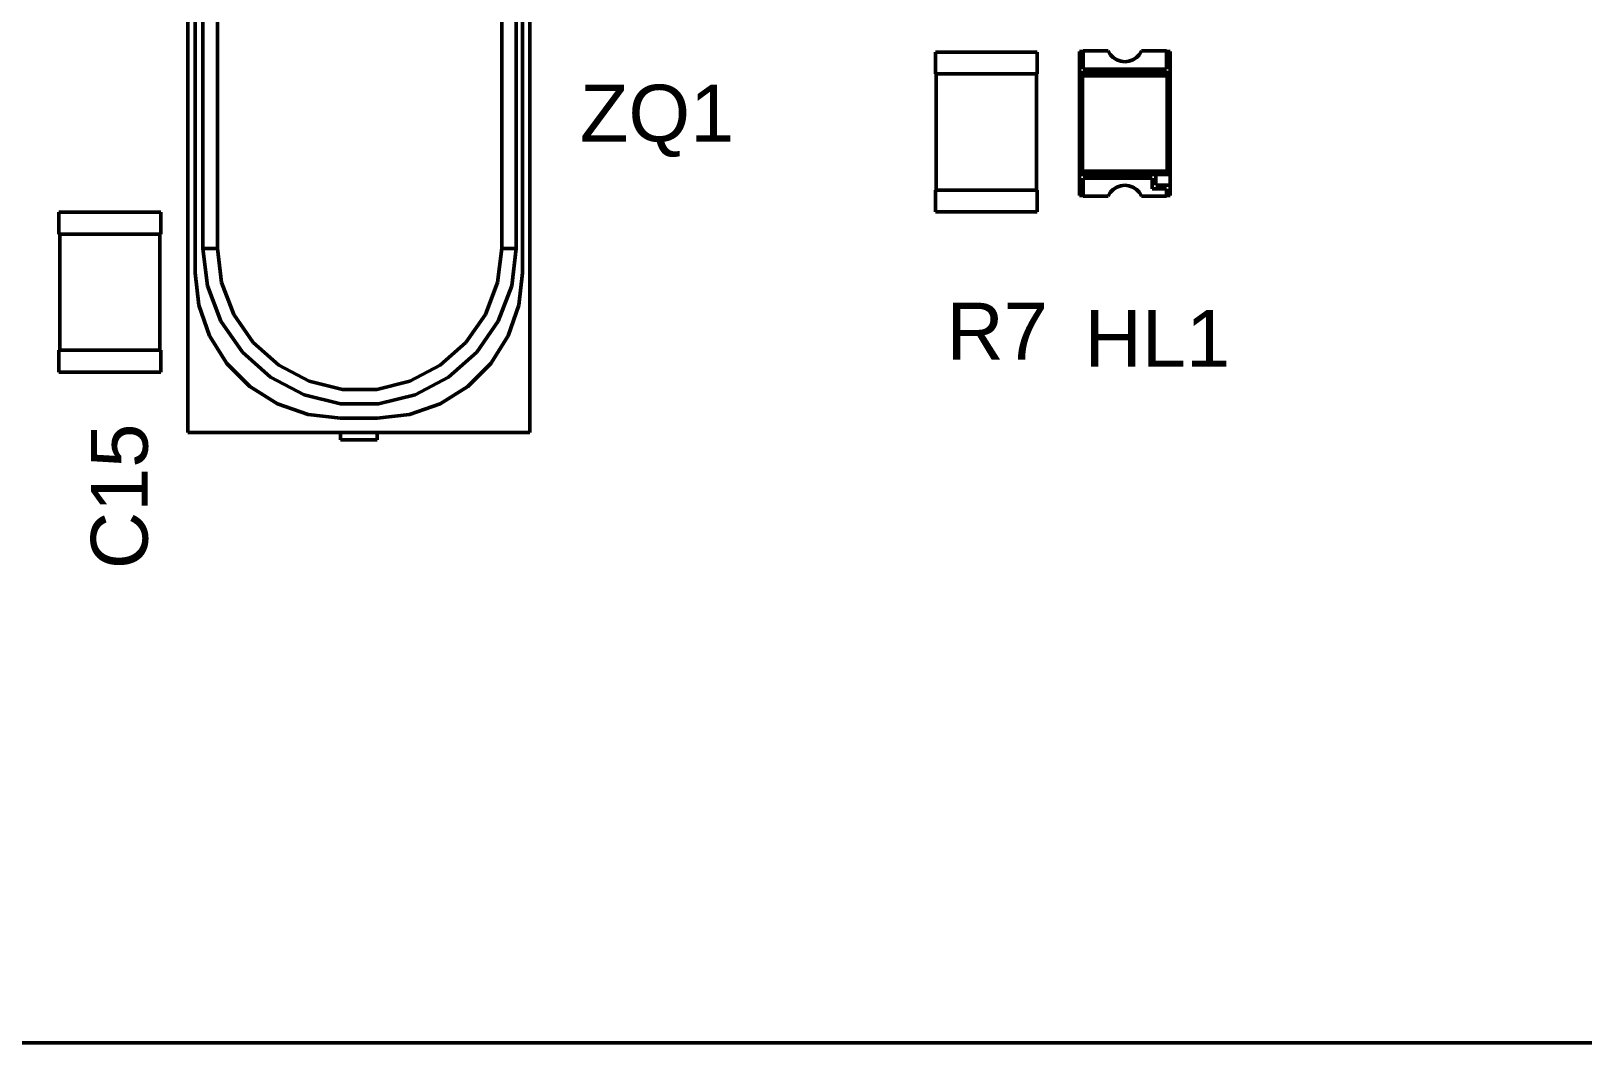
# Model space of a CAD drawing. Header units: millimetres. Extents: x 0 to 866, y 0 to 297.
# Drawn here: x 99.85 to 142.53, y 156.18 to 184.03 of the extents above; entities that cross this region are included whole.
import ezdxf

# ---------------------------------------------------------------- set-up
doc = ezdxf.new("R2010")
doc.units = ezdxf.units.MM
doc.layers.add('OSN50', color=3, linetype='Continuous', lineweight=50)
doc.layers.add('TEXT', color=1, linetype='Continuous', lineweight=30)
doc.styles.add('Arial0', font='arial.ttf', dxfattribs={"height": 1.2192})

msp = doc.modelspace()

# ---------------------------------------------------------------- linework, layer by layer
at = {"layer": 'OSN50', "color": 3}
for p, q in [((104.164, 195.784), (104.164, 172.984)), ((104.164, 172.984), (104.164, 195.784)), ((104.164, 195.784), (104.164, 172.984)), ((104.164, 172.984), (104.164, 195.784)), ((113.564, 172.984), (113.564, 195.784)), ((113.564, 172.984), (113.564, 195.784)), ((113.564, 172.984), (113.564, 195.784)), ((113.564, 172.984), (113.564, 195.784)), ((104.364, 177.38), (104.364, 191.38)), ((104.364, 177.38), (104.364, 191.38)), ((113.364, 177.38), (113.364, 191.38)), ((113.364, 177.38), (113.364, 191.38)), ((104.576, 178.05), (104.576, 190.716)), ((104.576, 178.05), (104.576, 190.716)), ((104.976, 178.05), (104.976, 190.716)), ((104.976, 178.05), (104.976, 190.716)), ((112.794, 178.05), (112.794, 190.716)), ((112.794, 178.05), (112.794, 190.716)), ((113.194, 178.05), (113.194, 190.716)), ((113.194, 178.05), (113.194, 190.716)), ((127.52, 183.454), (124.72, 183.454)), ((124.72, 183.454), (124.72, 182.854)), ((124.72, 182.854), (124.72, 183.454)), ((124.72, 183.454), (127.52, 183.454)), ((127.52, 183.454), (124.72, 183.454)), ((124.72, 183.454), (124.72, 182.854)), ((124.72, 182.854), (124.72, 183.454)), ((124.72, 183.454), (127.52, 183.454)), ((127.52, 182.854), (127.52, 183.454)), ((127.52, 182.854), (127.52, 183.454)), ((127.52, 182.854), (127.52, 183.454)), ((127.52, 182.854), (127.52, 183.454)), ((128.78, 183.466), (128.68, 183.466)), ((128.68, 183.466), (128.68, 182.886)), ((128.78, 183.466), (128.68, 183.466)), ((128.68, 183.466), (128.68, 182.886)), ((128.78, 183.466), (128.68, 183.466)), ((128.68, 183.466), (128.68, 182.886)), ((128.78, 183.466), (128.68, 183.466)), ((128.68, 183.466), (128.68, 182.886)), ((129.472, 183.486), (128.78, 183.486)), ((128.78, 183.486), (128.78, 183.466)), ((128.78, 183.486), (128.78, 182.986)), ((129.472, 183.486), (128.78, 183.486)), ((129.472, 183.486), (128.78, 183.486)), ((128.78, 183.486), (128.78, 183.466)), ((128.78, 183.486), (128.78, 182.986)), ((129.472, 183.486), (128.78, 183.486)), ((129.53, 183.386), (129.472, 183.486)), ((129.472, 183.486), (129.53, 183.386)), ((129.53, 183.386), (129.472, 183.486)), ((129.472, 183.486), (129.53, 183.386)), ((129.61, 183.302), (129.53, 183.386)), ((129.53, 183.386), (129.61, 183.302)), ((129.61, 183.302), (129.53, 183.386)), ((129.53, 183.386), (129.61, 183.302)), ((129.706, 183.238), (129.61, 183.302)), ((129.61, 183.302), (129.706, 183.238)), ((129.706, 183.238), (129.61, 183.302)), ((129.61, 183.302), (129.706, 183.238)), ((129.816, 183.2), (129.706, 183.238)), ((129.706, 183.238), (129.816, 183.2)), ((129.816, 183.2), (129.706, 183.238)), ((129.706, 183.238), (129.816, 183.2)), ((129.93, 183.186), (129.816, 183.2)), ((129.816, 183.2), (129.93, 183.186)), ((129.93, 183.186), (129.816, 183.2)), ((129.816, 183.2), (129.93, 183.186)), ((130.044, 183.2), (129.93, 183.186)), ((130.044, 183.2), (129.93, 183.186)), ((130.044, 183.2), (129.93, 183.186)), ((130.044, 183.2), (129.93, 183.186)), ((130.154, 183.238), (130.044, 183.2)), ((130.154, 183.238), (130.044, 183.2)), ((130.154, 183.238), (130.044, 183.2)), ((130.154, 183.238), (130.044, 183.2)), ((130.25, 183.302), (130.154, 183.238)), ((130.25, 183.302), (130.154, 183.238)), ((130.25, 183.302), (130.154, 183.238)), ((130.25, 183.302), (130.154, 183.238)), ((130.33, 183.386), (130.25, 183.302)), ((130.33, 183.386), (130.25, 183.302)), ((130.33, 183.386), (130.25, 183.302)), ((130.33, 183.386), (130.25, 183.302)), ((130.388, 183.486), (130.33, 183.386)), ((130.388, 183.486), (130.33, 183.386)), ((130.388, 183.486), (130.33, 183.386)), ((130.388, 183.486), (130.33, 183.386)), ((131.08, 183.486), (130.388, 183.486)), ((131.08, 183.486), (130.388, 183.486)), ((131.08, 183.486), (130.388, 183.486)), ((131.08, 183.486), (130.388, 183.486)), ((131.08, 183.466), (131.08, 183.486)), ((131.08, 183.486), (131.08, 182.986)), ((131.08, 183.466), (131.08, 183.486)), ((131.08, 183.486), (131.08, 182.986)), ((131.18, 183.466), (131.08, 183.466)), ((131.18, 183.466), (131.08, 183.466)), ((131.18, 183.466), (131.08, 183.466)), ((131.18, 183.466), (131.08, 183.466)), ((131.18, 182.886), (131.18, 183.466)), ((131.18, 183.466), (131.18, 182.886)), ((131.18, 182.886), (131.18, 183.466)), ((131.18, 183.466), (131.18, 182.886)), ((124.72, 182.854), (124.742, 182.854)), ((127.52, 182.854), (124.72, 182.854)), ((124.72, 182.854), (124.742, 182.854)), ((127.52, 182.854), (124.72, 182.854)), ((124.742, 182.854), (124.742, 179.654)), ((124.742, 179.654), (124.742, 182.854)), ((124.742, 182.854), (124.742, 179.654)), ((124.742, 179.654), (124.742, 182.854)), ((127.5, 179.654), (127.5, 182.854)), ((127.5, 182.854), (127.52, 182.854)), ((127.5, 179.654), (127.5, 182.854)), ((127.5, 179.654), (127.5, 182.854)), ((127.5, 182.854), (127.52, 182.854)), ((127.5, 179.654), (127.5, 182.854)), ((128.68, 182.886), (128.68, 180.086)), ((128.68, 182.886), (128.768, 182.798)), ((128.68, 182.886), (131.18, 182.886)), ((128.68, 182.886), (128.68, 180.086)), ((128.68, 182.886), (128.68, 180.086)), ((128.68, 182.886), (128.768, 182.798)), ((128.68, 182.886), (131.18, 182.886)), ((128.68, 182.886), (128.68, 180.086)), ((128.768, 182.798), (128.768, 180.174)), ((128.768, 182.798), (131.092, 182.798)), ((128.768, 182.798), (128.768, 180.174)), ((128.768, 182.798), (131.092, 182.798)), ((128.78, 182.986), (131.08, 182.986)), ((128.78, 182.986), (131.08, 182.986)), ((131.18, 182.886), (131.092, 182.798)), ((131.18, 182.886), (131.092, 182.798)), ((131.092, 182.798), (131.092, 180.174)), ((131.092, 182.798), (131.092, 180.174)), ((131.18, 180.086), (131.18, 182.886)), ((131.18, 182.886), (131.18, 180.086)), ((131.18, 180.086), (131.18, 182.886)), ((131.18, 182.886), (131.18, 180.086)), ((128.768, 180.174), (128.68, 180.086)), ((128.768, 180.174), (128.68, 180.086)), ((128.768, 180.174), (131.092, 180.174)), ((128.768, 180.174), (131.092, 180.174)), ((131.092, 180.174), (131.18, 180.086)), ((131.092, 180.174), (131.18, 180.086)), ((128.68, 180.086), (128.68, 179.506)), ((130.78, 180.086), (128.68, 180.086)), ((128.68, 180.086), (128.68, 179.506)), ((128.68, 180.086), (128.68, 179.506)), ((130.78, 180.086), (128.68, 180.086)), ((128.68, 180.086), (128.68, 179.506)), ((128.78, 179.986), (128.78, 179.486)), ((128.78, 179.986), (130.68, 179.986)), ((128.78, 179.986), (128.78, 179.486)), ((128.78, 179.986), (130.68, 179.986)), ((129.61, 179.67), (129.706, 179.734)), ((129.706, 179.734), (129.61, 179.67)), ((129.61, 179.67), (129.706, 179.734)), ((129.706, 179.734), (129.61, 179.67)), ((129.706, 179.734), (129.816, 179.772)), ((129.816, 179.772), (129.706, 179.734)), ((129.706, 179.734), (129.816, 179.772)), ((129.816, 179.772), (129.706, 179.734)), ((129.816, 179.772), (129.93, 179.786)), ((129.93, 179.786), (129.816, 179.772)), ((129.816, 179.772), (129.93, 179.786)), ((129.93, 179.786), (129.816, 179.772)), ((129.93, 179.786), (130.044, 179.772)), ((129.93, 179.786), (130.044, 179.772)), ((129.93, 179.786), (130.044, 179.772)), ((129.93, 179.786), (130.044, 179.772)), ((130.044, 179.772), (130.154, 179.734)), ((130.044, 179.772), (130.154, 179.734)), ((130.044, 179.772), (130.154, 179.734)), ((130.044, 179.772), (130.154, 179.734)), ((130.154, 179.734), (130.25, 179.67)), ((130.154, 179.734), (130.25, 179.67)), ((130.154, 179.734), (130.25, 179.67)), ((130.154, 179.734), (130.25, 179.67)), ((130.68, 179.986), (130.68, 179.686)), ((130.68, 179.986), (130.68, 179.686)), ((131.08, 179.686), (130.68, 179.686)), ((131.08, 179.686), (130.68, 179.686)), ((130.78, 180.086), (130.78, 179.786)), ((131.18, 180.086), (130.78, 180.086)), ((130.78, 180.086), (130.78, 179.786)), ((131.18, 180.086), (130.78, 180.086)), ((131.18, 179.786), (130.78, 179.786)), ((131.18, 179.786), (130.78, 179.786)), ((131.08, 179.686), (131.08, 179.486)), ((131.08, 179.686), (131.08, 179.486)), ((131.18, 179.786), (131.18, 180.086)), ((131.18, 180.086), (131.18, 179.786)), ((131.18, 179.786), (131.18, 180.086)), ((131.18, 180.086), (131.18, 179.786)), ((131.18, 179.506), (131.18, 179.786)), ((131.18, 179.786), (131.18, 179.506)), ((131.18, 179.506), (131.18, 179.786)), ((131.18, 179.786), (131.18, 179.506)), ((124.742, 179.654), (124.72, 179.654)), ((124.72, 179.654), (124.72, 179.054)), ((124.72, 179.054), (124.72, 179.654)), ((124.72, 179.654), (127.52, 179.654)), ((124.742, 179.654), (124.72, 179.654)), ((124.72, 179.654), (124.72, 179.054)), ((124.72, 179.054), (124.72, 179.654)), ((124.72, 179.654), (127.52, 179.654)), ((127.52, 179.654), (127.5, 179.654)), ((127.52, 179.654), (127.5, 179.654)), ((127.52, 179.054), (127.52, 179.654)), ((127.52, 179.054), (127.52, 179.654)), ((127.52, 179.054), (127.52, 179.654)), ((127.52, 179.054), (127.52, 179.654)), ((128.68, 179.506), (128.78, 179.506)), ((128.78, 179.506), (128.68, 179.506)), ((128.68, 179.506), (128.78, 179.506)), ((128.78, 179.506), (128.68, 179.506)), ((128.78, 179.506), (128.78, 179.486)), ((128.78, 179.506), (128.78, 179.486)), ((128.78, 179.486), (129.472, 179.486)), ((128.78, 179.486), (129.472, 179.486)), ((128.78, 179.486), (129.472, 179.486)), ((128.78, 179.486), (129.472, 179.486)), ((129.472, 179.486), (129.53, 179.586)), ((129.53, 179.586), (129.472, 179.486)), ((129.472, 179.486), (129.53, 179.586)), ((129.53, 179.586), (129.472, 179.486)), ((129.53, 179.586), (129.61, 179.67)), ((129.61, 179.67), (129.53, 179.586)), ((129.53, 179.586), (129.61, 179.67)), ((129.61, 179.67), (129.53, 179.586)), ((130.25, 179.67), (130.33, 179.586)), ((130.25, 179.67), (130.33, 179.586)), ((130.25, 179.67), (130.33, 179.586)), ((130.25, 179.67), (130.33, 179.586)), ((130.33, 179.586), (130.388, 179.486)), ((130.33, 179.586), (130.388, 179.486)), ((130.33, 179.586), (130.388, 179.486)), ((130.33, 179.586), (130.388, 179.486)), ((130.388, 179.486), (131.08, 179.486)), ((130.388, 179.486), (131.08, 179.486)), ((130.388, 179.486), (131.08, 179.486)), ((130.388, 179.486), (131.08, 179.486)), ((131.08, 179.486), (131.08, 179.506)), ((131.08, 179.506), (131.18, 179.506)), ((131.18, 179.506), (131.08, 179.506)), ((131.08, 179.486), (131.08, 179.506)), ((131.08, 179.506), (131.18, 179.506)), ((131.18, 179.506), (131.08, 179.506)), ((103.415, 179.046), (100.615, 179.046)), ((100.615, 179.046), (100.615, 178.446)), ((100.615, 178.446), (100.615, 179.046)), ((100.615, 179.046), (103.415, 179.046)), ((103.415, 179.046), (100.615, 179.046)), ((100.615, 179.046), (100.615, 178.446)), ((100.615, 178.446), (100.615, 179.046)), ((100.615, 179.046), (103.415, 179.046)), ((103.415, 178.446), (103.415, 179.046)), ((103.415, 178.446), (103.415, 179.046)), ((103.415, 178.446), (103.415, 179.046)), ((103.415, 178.446), (103.415, 179.046)), ((124.72, 179.054), (127.52, 179.054)), ((124.72, 179.054), (127.52, 179.054)), ((124.72, 179.054), (127.52, 179.054)), ((124.72, 179.054), (127.52, 179.054)), ((100.615, 178.446), (100.637, 178.446)), ((103.415, 178.446), (100.615, 178.446)), ((100.615, 178.446), (100.637, 178.446)), ((103.415, 178.446), (100.615, 178.446)), ((100.637, 178.446), (100.637, 175.246)), ((100.637, 175.246), (100.637, 178.446)), ((100.637, 178.446), (100.637, 175.246)), ((100.637, 175.246), (100.637, 178.446)), ((103.395, 175.246), (103.395, 178.446)), ((103.395, 178.446), (103.415, 178.446)), ((103.395, 175.246), (103.395, 178.446)), ((103.395, 175.246), (103.395, 178.446)), ((103.395, 178.446), (103.415, 178.446)), ((103.395, 175.246), (103.395, 178.446)), ((104.7, 177.02), (104.576, 178.05)), ((104.576, 178.05), (104.586, 178.05)), ((104.7, 177.02), (104.576, 178.05)), ((104.576, 178.05), (104.586, 178.05)), ((104.586, 178.05), (104.616, 178.05)), ((104.586, 178.05), (104.616, 178.05)), ((104.616, 178.05), (104.662, 178.05)), ((104.616, 178.05), (104.662, 178.05)), ((104.662, 178.05), (104.726, 178.05)), ((104.662, 178.05), (104.726, 178.05)), ((104.726, 178.05), (104.802, 178.05)), ((104.726, 178.05), (104.802, 178.05)), ((104.802, 178.05), (104.886, 178.05)), ((104.802, 178.05), (104.886, 178.05)), ((104.886, 178.05), (104.976, 178.05)), ((104.886, 178.05), (104.976, 178.05)), ((105.09, 177.116), (104.976, 178.05)), ((105.09, 177.116), (104.976, 178.05)), ((112.68, 177.116), (112.794, 178.05)), ((112.68, 177.116), (112.794, 178.05)), ((112.794, 178.05), (112.882, 178.05)), ((112.794, 178.05), (112.882, 178.05)), ((112.882, 178.05), (112.966, 178.05)), ((112.882, 178.05), (112.966, 178.05)), ((112.966, 178.05), (113.042, 178.05)), ((112.966, 178.05), (113.042, 178.05)), ((113.042, 178.05), (113.106, 178.05)), ((113.042, 178.05), (113.106, 178.05)), ((113.068, 177.02), (113.194, 178.05)), ((113.068, 177.02), (113.194, 178.05)), ((113.106, 178.05), (113.154, 178.05)), ((113.106, 178.05), (113.154, 178.05)), ((113.154, 178.05), (113.184, 178.05)), ((113.154, 178.05), (113.184, 178.05)), ((113.184, 178.05), (113.194, 178.05)), ((113.184, 178.05), (113.194, 178.05)), ((104.464, 176.49), (104.364, 177.38)), ((104.464, 176.49), (104.364, 177.38)), ((113.264, 176.49), (113.364, 177.38)), ((113.264, 176.49), (113.364, 177.38)), ((105.07, 176.048), (104.7, 177.02)), ((105.07, 176.048), (104.7, 177.02)), ((105.424, 176.234), (105.09, 177.116)), ((105.424, 176.234), (105.09, 177.116)), ((112.346, 176.234), (112.68, 177.116)), ((112.346, 176.234), (112.68, 177.116)), ((112.7, 176.048), (113.068, 177.02)), ((112.7, 176.048), (113.068, 177.02)), ((104.76, 175.644), (104.464, 176.49)), ((104.76, 175.644), (104.464, 176.49)), ((112.968, 175.644), (113.264, 176.49)), ((112.968, 175.644), (113.264, 176.49)), ((105.66, 175.194), (105.07, 176.048)), ((105.66, 175.194), (105.07, 176.048)), ((105.958, 175.458), (105.424, 176.234)), ((105.958, 175.458), (105.424, 176.234)), ((111.81, 175.458), (112.346, 176.234)), ((111.81, 175.458), (112.346, 176.234)), ((112.11, 175.194), (112.7, 176.048)), ((112.11, 175.194), (112.7, 176.048)), ((105.236, 174.886), (104.76, 175.644)), ((105.236, 174.886), (104.76, 175.644)), ((106.664, 174.834), (105.958, 175.458)), ((106.664, 174.834), (105.958, 175.458)), ((111.104, 174.834), (111.81, 175.458)), ((111.104, 174.834), (111.81, 175.458)), ((112.492, 174.886), (112.968, 175.644)), ((112.492, 174.886), (112.968, 175.644)), ((100.637, 175.246), (100.615, 175.246)), ((100.615, 175.246), (100.615, 174.646)), ((100.615, 174.646), (100.615, 175.246)), ((100.615, 175.246), (103.415, 175.246)), ((100.637, 175.246), (100.615, 175.246)), ((100.615, 175.246), (100.615, 174.646)), ((100.615, 174.646), (100.615, 175.246)), ((100.615, 175.246), (103.415, 175.246)), ((103.415, 175.246), (103.395, 175.246)), ((103.415, 175.246), (103.395, 175.246)), ((103.415, 174.646), (103.415, 175.246)), ((103.415, 174.646), (103.415, 175.246)), ((103.415, 174.646), (103.415, 175.246)), ((103.415, 174.646), (103.415, 175.246)), ((106.436, 174.504), (105.66, 175.194)), ((106.436, 174.504), (105.66, 175.194)), ((111.332, 174.504), (112.11, 175.194)), ((111.332, 174.504), (112.11, 175.194)), ((100.615, 174.646), (103.415, 174.646)), ((100.615, 174.646), (103.415, 174.646)), ((100.615, 174.646), (103.415, 174.646)), ((100.615, 174.646), (103.415, 174.646)), ((105.87, 174.252), (105.236, 174.886)), ((105.87, 174.252), (105.236, 174.886)), ((107.498, 174.396), (106.664, 174.834)), ((107.498, 174.396), (106.664, 174.834)), ((110.27, 174.396), (111.104, 174.834)), ((110.27, 174.396), (111.104, 174.834)), ((111.858, 174.252), (112.492, 174.886)), ((111.858, 174.252), (112.492, 174.886)), ((106.628, 173.776), (105.87, 174.252)), ((106.628, 173.776), (105.87, 174.252)), ((107.356, 174.022), (106.436, 174.504)), ((107.356, 174.022), (106.436, 174.504)), ((108.414, 174.17), (107.498, 174.396)), ((108.414, 174.17), (107.498, 174.396)), ((108.414, 174.17), (109.356, 174.17)), ((108.414, 174.17), (109.356, 174.17)), ((109.356, 174.17), (110.27, 174.396)), ((109.356, 174.17), (110.27, 174.396)), ((110.412, 174.022), (111.332, 174.504)), ((110.412, 174.022), (111.332, 174.504)), ((111.1, 173.776), (111.858, 174.252)), ((111.1, 173.776), (111.858, 174.252)), ((107.474, 173.48), (106.628, 173.776)), ((107.474, 173.48), (106.628, 173.776)), ((108.364, 173.774), (107.356, 174.022)), ((108.364, 173.774), (107.356, 174.022)), ((109.404, 173.774), (108.364, 173.774)), ((109.404, 173.774), (108.364, 173.774)), ((109.404, 173.774), (110.412, 174.022)), ((109.404, 173.774), (110.412, 174.022)), ((110.254, 173.48), (111.1, 173.776)), ((110.254, 173.48), (111.1, 173.776)), ((108.364, 173.38), (107.474, 173.48)), ((108.364, 173.38), (107.474, 173.48)), ((108.364, 173.38), (109.364, 173.38)), ((108.364, 173.38), (109.364, 173.38)), ((109.364, 173.38), (110.254, 173.48)), ((109.364, 173.38), (110.254, 173.48)), ((104.164, 172.984), (108.364, 172.984)), ((104.164, 172.984), (113.564, 172.984)), ((104.164, 172.984), (108.364, 172.984)), ((104.164, 172.984), (113.564, 172.984)), ((108.364, 172.984), (108.364, 172.78)), ((108.364, 172.78), (108.364, 172.984)), ((108.364, 172.984), (108.364, 172.78)), ((108.364, 172.78), (108.364, 172.984)), ((109.364, 172.78), (109.364, 172.984)), ((109.364, 172.984), (113.564, 172.984)), ((109.364, 172.78), (109.364, 172.984)), ((109.364, 172.78), (109.364, 172.984)), ((109.364, 172.984), (113.564, 172.984)), ((109.364, 172.78), (109.364, 172.984)), ((108.364, 172.78), (109.364, 172.78)), ((108.364, 172.78), (109.364, 172.78)), ((108.364, 172.78), (109.364, 172.78)), ((108.364, 172.78), (109.364, 172.78)), ((172.064, 156.184), (48.692, 156.184))]:
    msp.add_line(p, q, dxfattribs=at)

# ---------------------------------------------------------------- texts
at = {"layer": 'TEXT', "color": 1, "style": 'Arial0'}
for s, p in [('ZQ1', (114.943, 180.991)), ('R7', (125.023, 174.991)), ('HL1', (128.822, 174.792))]:
    msp.add_text(s, height=1.5634, dxfattribs=at).set_placement(p)
msp.add_text('C15', height=1.5634, rotation=90, dxfattribs=at).set_placement((103.058, 169.223))

doc.saveas('drawing.dxf')
